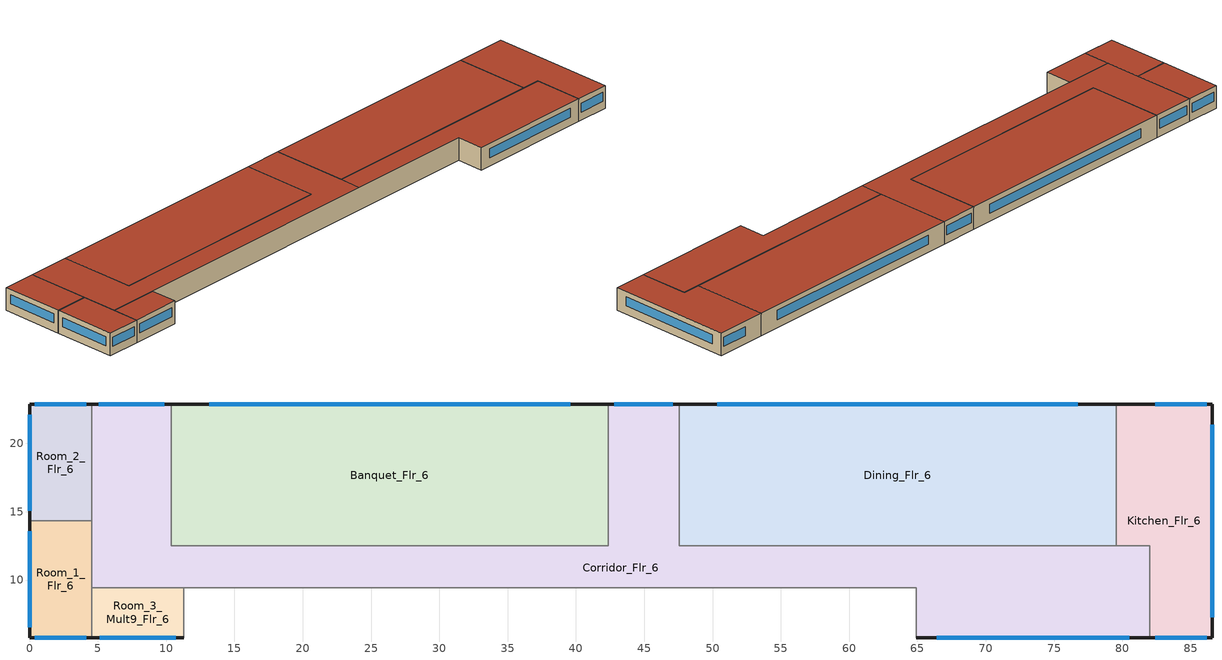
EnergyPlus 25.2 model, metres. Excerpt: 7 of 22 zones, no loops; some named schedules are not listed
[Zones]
Room_1_Flr_6
 floor adiabatic (nonres_floor): 4.57,14.33 4.57,5.79 0,5.79 0,14.33 z16.15
 wall outside (res_ext_wall_top): 0,14.33 0,5.79 4.57,5.79 z16.15:19.2
 wall to Room_2_Flr_6 (int_wall): 4.57,14.33 0,14.33 z16.15:19.2
 wall adiabatic (int_wall): 4.57,5.79 4.57,14.33 z16.15:19.2
 window (ResWindow_U_0.248_SHGC_0.21): 0.4,5.79 4.17,5.79 / 0,13.58 0,6.54 z17.26:18.48
 roof outside (res_roof): 0,14.33 0,5.79 4.57,5.79 4.57,14.33 z19.2
Room_2_Flr_6
 floor adiabatic (nonres_floor): 4.57,22.86 4.57,14.33 0,14.33 0,22.86 z16.15
 wall outside (res_ext_wall_top): 4.57,22.86 0,22.86 0,14.33 z16.15:19.2
 wall adiabatic (int_wall): 4.57,14.33 4.57,22.86 z16.15:19.2
 window (ResWindow_U_0.248_SHGC_0.21): 4.17,22.86 0.4,22.86 / 0,22.11 0,15.07 z17.26:18.48
 roof outside (res_roof): 0,22.86 0,14.33 4.57,14.33 4.57,22.86 z19.2
Room_3_Mult9_Flr_6
 floor adiabatic (nonres_floor): 11.28,9.45 11.28,5.79 4.57,5.79 4.57,9.45 z16.15
 wall outside (res_ext_wall_top): 4.57,5.79 11.28,5.79 z16.15:19.2
 wall adiabatic (int_wall): 11.28,5.79 11.28,9.45 4.57,9.45 4.57,5.79 z16.15:19.2
 window (ResWindow_U_0.248_SHGC_0.21): 5.16,5.79 10.69,5.79 z17.26:18.48
 roof outside (res_roof): 4.57,9.45 4.57,5.79 11.28,5.79 11.28,9.45 z19.2
Banquet_Flr_6
 floor adiabatic (nonres_floor): 42.37,22.86 42.37,12.5 10.36,12.5 10.36,22.86 z16.15
 wall outside (nonres_ext_wall_top): 42.37,22.86 10.36,22.86 z16.15:19.2
 wall to Corridor_Flr_6 (int_wall): 10.36,22.86 10.36,12.5 42.37,12.5 42.37,22.86 z16.15:19.2
 window (NonresWindow_U_0.248_SHGC_0.21): 39.57,22.86 13.16,22.86 z17.26:18.48
 roof outside (nonres_roof): 10.36,22.86 10.36,12.5 42.37,12.5 42.37,22.86 z19.2
Dining_Flr_6
 floor adiabatic (nonres_floor): 79.55,22.86 79.55,12.5 47.55,12.5 47.55,22.86 z16.15
 wall outside (nonres_ext_wall_top): 79.55,22.86 47.55,22.86 z16.15:19.2
 wall to Kitchen_Flr_6 (int_wall): 79.55,12.5 79.55,22.86 z16.15:19.2
 wall adiabatic (int_wall): 47.55,12.5 79.55,12.5 z16.15:19.2
 wall to Corridor_Flr_6 (int_wall): 47.55,22.86 47.55,12.5 z16.15:19.2
 window (NonresWindow_U_0.248_SHGC_0.21): 76.75,22.86 50.35,22.86 z17.26:18.48
 roof outside (nonres_roof): 47.55,22.86 47.55,12.5 79.55,12.5 79.55,22.86 z19.2
Kitchen_Flr_6
 floor adiabatic (nonres_floor): 79.55,12.5 79.55,22.86 86.56,22.86 86.56,5.79 81.99,5.79 81.99,12.5 z16.15
 wall outside (nonres_ext_wall_top): 81.99,5.79 86.56,5.79 86.56,22.86 79.55,22.86 z16.15:19.2
 wall adiabatic (int_wall): 79.55,12.5 81.99,12.5 z16.15:19.2
 wall to Corridor_Flr_6 (int_wall): 81.99,12.5 81.99,5.79 z16.15:19.2
 window (NonresWindow_U_0.248_SHGC_0.21): 86.16,22.86 82.39,22.86 / 86.56,7.29 86.56,21.37 / 82.39,5.79 86.16,5.79 z17.26:18.48
 roof outside (nonres_roof): 79.55,12.5 81.99,12.5 81.99,5.79 86.56,5.79 86.56,22.86 79.55,22.86 z19.2
Corridor_Flr_6
 floor adiabatic (nonres_floor): 4.57,9.45 4.57,22.86 10.36,22.86 10.36,12.5 42.37,12.5 42.37,22.86 47.55,22.86 47.55,12.5 81.99,12.5 81.99,5.79 64.92,5.79 64.92,9.45 z16.15
 wall outside (nonres_ext_wall_top): 10.36,22.86 4.57,22.86 / 47.55,22.86 42.37,22.86 / 64.92,5.79 81.99,5.79 z16.15:19.2
 wall adiabatic (int_wall): 81.99,12.5 47.55,12.5 / 4.57,22.86 4.57,9.45 64.92,9.45 64.92,5.79 z16.15:19.2
 window (NonresWindow_U_0.248_SHGC_0.21): 9.86,22.86 5.08,22.86 / 47.09,22.86 42.82,22.86 / 66.42,5.79 80.5,5.79 z17.26:18.48
 roof outside (nonres_roof): 4.57,9.45 47.55,9.45 47.55,22.86 42.37,22.86 42.37,12.5 10.36,12.5 10.36,22.86 4.57,22.86 z19.2; 47.55,9.45 64.92,9.45 64.92,5.79 81.99,5.79 81.99,12.5 47.55,12.5 z19.2
[Building]
HotelLarge: North Axis {deg}=0; Terrain=City; Loads Convergence Tolerance Value {W}=0.04; Temperature Convergence Tolerance Value {deltaC}=0.2; Solar Distribution=FullInteriorAndExterior; Maximum Number of Warmup Days=50; Minimum Number of Warmup Days=6
[Site:Location]
Site:Location=Albuquerque.Intl.Sunport_NM_USA WMO=723650; Latitude {N+ S-}=35.04; Longitude {W- E+}=-106.62; Time Zone Relative to GMT {GMT+/-}=-7; Elevation {m}=1620
[SizingPeriod:DesignDay] Day of Month=21; Dry-Bulb Temperature Range Modifier Type=DefaultMultipliers; Humidity Condition Type=Wetbulb; Barometric Pressure {Pa}=83318; Rain {Yes/No}=No; Snow on ground {Yes/No}=No; Daylight Savings Time Indicator=No
Name | Month | Day Type | Maximum Dry-Bulb Temperature {C} | Daily Dry-Bulb Temperature Range {C} | Wetbulb at Maximum Dry-Bulb {C} | Wind Speed {m/s} design conditions vs. traditional 6.71 m/s (15 mph) | Wind Direction {Degrees; N=0, S=180} | Solar Model Indicator | Clearness {0.0 to 1.1} | Wind Speed {m/s} design conditions vs. traditional 3.35 m/s (7mph) | ASHRAE Clear Sky Optical Depth for Beam Irradiance (taub) | ASHRAE Clear Sky Optical Depth for Diffuse Irradiance (taud)
Albuquerque.Intl.Sunport_NM_USA Ann Htg 99.6% Condns DB | 12 | WinterDesignDay | -7.9 | 0 | -7.9 | 3.2 | 0 | ASHRAEClearSky | 0
Albuquerque.Intl.Sunport_NM_USA Ann Clg .4% Condns DB=>MWB | 7 | SummerDesignDay | 35.1 | 13.5 | 15.7 |  | 220 | ASHRAETau |  | 4.4 | 0.463 | 1.887
[Site:WaterMainsTemperature]
Calculation Method=Correlation; Annual average outdoor air temperature {C}=13.6333; Maximum difference in monthly average outdoor air temperatures {C}=23.5
[Site:GroundTemperature:FCfactorMethod]
January Ground Temperature {C}=13.7; February Ground Temperature {C}=7; March Ground Temperature {C}=2.1; April Ground Temperature {C}=2.6; May Ground Temperature {C}=4.3; June Ground Temperature {C}=8.8; July Ground Temperature {C}=13.9; August Ground Temperature {C}=17.8; September Ground Temperature {C}=23.2; October Ground Temperature {C}=25.6; November Ground Temperature {C}=24.1; December Ground Temperature {C}=20.5
[Material:NoMass]
CP02 CARPET PAD: VeryRough, 0.21648, 0.9, 0.7, 0.8
Nonres_Roof_Insulation; Res_Roof_Insulation: MediumSmooth, 5.30668, 0.9, 0.7, 0.7
Nonres_Exterior_Wall_Insulation_top: MediumSmooth, 0.967686, 0.9, 0.7, 0.7
Res_Exterior_Wall_Insulation_top: MediumSmooth, 1.11382, 0.9, 0.7, 0.7
Nonres_Floor_Insulation: MediumSmooth, 4.13066, 0.9, 0.7, 0.7
[Construction]
InteriorFurnishings: Std Wood 6inch
int_wall: G01 13mm gypsum board, G01 13mm gypsum board
nonres_roof: F13 Built-up roofing, Nonres_Roof_Insulation, F08 Metal surface
res_roof: F13 Built-up roofing, Res_Roof_Insulation, F08 Metal surface
nonres_ext_wall_top: 200mm Normalweight concrete wall, Nonres_Exterior_Wall_Insulation_top, G01 13mm gypsum board
res_ext_wall_top: 200mm Normalweight concrete wall, Res_Exterior_Wall_Insulation_top, G01 13mm gypsum board
nonres_floor: Nonres_Floor_Insulation, 100mm Normalweight concrete floor, CP02 CARPET PAD
NonresWindow_U_0.248_SHGC_0.21: Glazing Layer
ResWindow_U_0.248_SHGC_0.21: Residential Window Glazing Layer
[Material]
Name | Roughness | Thickness {m} | Conductivity {W/m-K} | Density {kg/m3} | Specific Heat {J/kg-K} | Thermal Absorptance | Solar Absorptance | Visible Absorptance | Absorptance:Thermal | Absorptance:Solar | Absorptance:Visible
Std Wood 6inch | MediumSmooth | 0.15 | 0.12 | 540 | 1210 | 0.9 | 0.7 | 0.7
F08 Metal surface | Smooth | 0.0008 | 45.28 | 7824 | 500
F13 Built-up roofing | Rough | 0.0095 | 0.16 | 1120 | 1460 |  |  |  | 0.9 | 0.77
G01 13mm gypsum board | Smooth | 0.0127 | 0.16 | 800 | 1090 |  |  |  | 0.9 | 0.7 | 0.5
200mm Normalweight concrete wall | MediumRough | 0.2032 | 2.31 | 2322 | 832
100mm Normalweight concrete floor | MediumRough | 0.1016 | 2.31 | 2322 | 832
[WindowMaterial:SimpleGlazingSystem] U-Factor {W/m2-K}=1.40821; Solar Heat Gain Coefficient=0.21; Visible Transmittance=0.29
Glazing Layer; Residential Window Glazing Layer
[Zone] Type=1; Ceiling Height {m}=-9999; Floor Area {m2}=autocalculate; Part of Total Floor Area=Yes
Name | Multiplier | Volume {m3}
Room_1_Flr_6 | 1 | 118.9391
Room_2_Flr_6 | 1 | 118.9252
Room_3_Mult9_Flr_6 | 9 | 74.7691
Banquet_Flr_6; Dining_Flr_6 | 1 | 1010.89
Kitchen_Flr_6 | 1 | 314.872
Corridor_Flr_6 | 1 | 1256.16
[InternalMass] Construction=InteriorFurnishings
Name | Zone or ZoneList | Surface Area {m2}
Room_1_Flr_6_InternalMass_1 | Room_1_Flr_6 | 78.044
Room_2_Flr_6_InternalMass_1 | Room_2_Flr_6 | 78.0349
Room_3_Mult9_Flr_6_InternalMass_1 | Room_3_Mult9_Flr_6 | 49.0611
Banquet_Flr_6_InternalMass_1 | Banquet_Flr_6 | 663.3149
Dining_Flr_6_InternalMass_1 | Dining_Flr_6 | 663.3149
Kitchen_Flr_6_InternalMass_1 | Kitchen_Flr_6 | 206.6089
Corridor_Flr_6_InternalMass_1 | Corridor_Flr_6 | 824.2494
[People] Number of People Calculation Method=People; Fraction Radiant=0.3; Sensible Heat Fraction=AUTOCALCULATE; Activity Level Schedule=ACTIVITY_SCH; Enable ASHRAE 55 Comfort Warnings=No; Mean Radiant Temperature Calculation Type=EnclosureAveraged; Work Efficiency Schedule=WORK_EFF_SCH; Clothing Insulation Calculation Method=ClothingInsulationSchedule; Clothing Insulation Schedule=CLOTHING_SCH; Air Velocity Schedule=AIR_VELO_SCH; Thermal Comfort Model 1 Type=FANGER
Name | Zone or ZoneList or Space or SpaceList | Number of People Schedule | Number of People
Room_1_Flr_6 People | Room_1_Flr_6 | GuestRoom_Occ_Sch | 1.5
Room_2_Flr_6 People | Room_2_Flr_6 | GuestRoom_Occ_Sch | 1.5
Room_3_Mult9_Flr_6 People | Room_3_Mult9_Flr_6 | GuestRoom_Occ_Sch | 1.5
Banquet_Flr_6 People | Banquet_Flr_6 | BLDG_OCC_SCH | 249.896
Dining_Flr_6 People | Dining_Flr_6 | BLDG_OCC_SCH | 249.896
Kitchen_Flr_6 People | Kitchen_Flr_6 | BLDG_OCC_SCH | 22.238
CORRIDOR_FLR_6 People | CORRIDOR_FLR_6 | BLDG_OCC_SCH | 22.18
[Lights] Design Level Calculation Method=Watts/Area; Return Air Fraction=0; Fraction Radiant=0.7; Fraction Visible=0.2; Fraction Replaceable=1; Return Air Fraction Calculated from Plenum Temperature=No
Name | Zone or ZoneList or Space or SpaceList | Schedule | Watts per Zone Floor Area {W/m2}
Room_1_Flr_6_Lights | Room_1_Flr_6 | ltg_sch_guestroom | 4.4132
Room_2_Flr_6_Lights | Room_2_Flr_6 | ltg_sch_guestroom | 4.4132
Room_3_Mult9_Flr_6_Lights | Room_3_Mult9_Flr_6 | ltg_sch_guestroom | 4.4132
Banquet_Flr_6_Lights | Banquet_Flr_6 | ltg_sch_dining | 7.771532
Dining_Flr_6_Lights | Dining_Flr_6 | ltg_sch_dining | 7.771532
Kitchen_Flr_6_Lights | Kitchen_Flr_6 | ltg_sch_kitchen | 12.1686
Corridor_Flr_6_Lights | Corridor_Flr_6 | ltg_sch_corridor | 4.499314
[ElectricEquipment] Design Level Calculation Method=EquipmentLevel
Name | Zone or ZoneList or Space or SpaceList | Schedule | Design Level {W} | Fraction Latent | Fraction Radiant | Fraction Lost
Room_1_Flr_6_PlugMisc_Equip | Room_1_Flr_6 | Guestroom_Eqp_Sch_Adva | 263.3986 | 0 | 0.5 | 0
Room_2_Flr_6_PlugMisc_Equip | Room_2_Flr_6 | Guestroom_Eqp_Sch_Adva | 263.3678 | 0 | 0.5 | 0
Room_3_Mult9_Flr_6_PlugMisc_Equip | Room_3_Mult9_Flr_6 | Guestroom_Eqp_Sch_Adva | 258.0614 | 0 | 0.5 | 0
Banquet_Flr_6_MiscPlug_Equip | Banquet_Flr_6 | Kitchen_Elec_Equip_SCH | 22493 | 0 | 0.5 | 0
Dining_Flr_6_MiscPlug_Equip | Dining_Flr_6 | Kitchen_Elec_Equip_SCH | 22493 | 0 | 0.5 | 0
Kitchen_Flr_6_MiscElec_Equip | Kitchen_Flr_6 | Kitchen_Elec_Equip_SCH | 52482.8 | 0.2 | 0.5 | 0.1
Kitchen_Flr_6_Reach-in-Freezer | Kitchen_Flr_6 | Always_on | 277.5 | 0 | 0.25 | 0
Kitchen_Flr_6_Reach-in-Refrigerator | Kitchen_Flr_6 | Always_on | 156.7 | 0 | 0.25 | 0
[Exterior:FuelEquipment] Fuel Use Type=Electricity
Name | Schedule | Design Level {W}
Elevators | BLDG_ELEVATORS | 44860.63
Elevators_Lights_Fan | ELEV_LIGHT_FAN_SCH_ADD_DF | 315.94
[GasEquipment]
Kitchen_Flr_6_MiscGas_Equip: Zone or ZoneList or Space or SpaceList=Kitchen_Flr_6; Schedule=Kitchen_Gas_Equip_SCH; Design Level Calculation Method=EquipmentLevel; Design Level {W}=249920; Fraction Latent=0.1; Fraction Radiant=0.2; Fraction Lost=0.7
[ZoneInfiltration:DesignFlowRate] Schedule=INFIL_QUARTER_ON_SCH; Design Flow Rate Calculation Method=Flow/ExteriorWallArea; Flow per Exterior Surface Area {m3/s-m2}=0.000569572; Constant Term Coefficient=1; Temperature Term Coefficient=0; Velocity Term Coefficient=0; Velocity Squared Term Coefficient=0
Name | Zone or ZoneList
Room_1_Flr_6_Infiltration | Room_1_Flr_6
Room_2_Flr_6_Infiltration | Room_2_Flr_6
Room_3_Mult9_Flr_6_Infiltration | Room_3_Mult9_Flr_6
Banquet_Flr_6_Infiltration | Banquet_Flr_6
Dining_Flr_6_Infiltration | Dining_Flr_6
Kitchen_Flr_6_Infiltration | Kitchen_Flr_6
Corridor_Flr_6_Infiltration | Corridor_Flr_6
[Exterior:Lights]
Exterior Facade Lighting: Schedule=Exterior_Lgt_ALWAYS_ON; Design Level {W}=9571.94; Control Option=AstronomicalClock
[ZoneVentilation:WindandStackOpenArea] Opening Area {m2}=0.02; Opening Area Fraction Schedule=Sliding_Doors_Ventilation_Availability_SCH; Opening Effectiveness=autocalculate; Height Difference {m}=9.6007; Discharge Coefficient for Opening=autocalculate; Minimum Indoor Temperature {C}=18.89; Maximum Indoor Temperature {C}=25.56; Delta Temperature {deltaC}=-100; Minimum Outdoor Temperature {C}=15.56; Maximum Outdoor Temperature {C}=23.89; Maximum Wind Speed {m/s}=40
Name | Zone | Effective Angle {deg}
Room_1_Flr_6 Sliding Door Ventilation | Room_1_Flr_6 | 180
Room_2_Flr_6 Sliding Door Ventilation | Room_2_Flr_6 | 0
Room_3_Mult9_Flr_6 Sliding Door Ventilation | Room_3_Mult9_Flr_6 | 180
[WaterHeater:Mixed]
SWH Booster E Water Heater: Tank Volume {m3}=0.0227125; Setpoint Temperature Schedule=Booster Water Setpoint Temp Schedule; Deadband Temperature Difference {deltaC}=2; Maximum Temperature Limit {C}=82.2222; Heater Control Type=Cycle; Heater Maximum Capacity {W}=8000; Heater Minimum Capacity {W}=0; Heater Fuel Type=Electricity; Heater Thermal Efficiency=1; Off Cycle Parasitic Fuel Type=Electricity; Off Cycle Parasitic Heat Fraction to Tank=0; Ambient Temperature Indicator=Zone; Ambient Temperature Zone=KITCHEN_FLR_6; Off Cycle Loss Coefficient to Ambient Temperature {W/K}=1.05316; On Cycle Loss Coefficient to Ambient Temperature {W/K}=1.05316; Peak Use Flow Rate {m3/s}=8.391e-05; Use Flow Rate Fraction Schedule=BLDG_SWH_SCH; Cold Water Supply Temperature Schedule=Booster Water Inlet Temp Schedule
[HVACTemplate:Zone:VRF] Template VRF System Name (A2)=VRF_System_1; Rated Total Heating Capacity Sizing Ratio (N3)=1; Cooling Supply Air Flow Rate (N4)=Autosize; No Cooling Supply Air Flow Rate (N5)=Autosize; Heating Supply Air Flow Rate (N6)=Autosize; No Heating Supply Air Flow Rate (N7)=Autosize; Cooling Outdoor Air Flow Rate (N8)=Autosize; Heating Outdoor Air Flow Rate (N9)=Autosize; No Load Outdoor Air Flow Rate (N10)=Autosize; Supply Air Fan Placement (A9)=DrawThrough; Supply Fan Total Efficiency (N14)=0.7; Supply Fan Delta Pressure (N15)=300; Supply Fan Motor Efficiency (N16)=0.9; Cooling Coil Type (A10)=VariableRefrigerantFlowDX; Cooling Coil Gross Rated Total Capacity (N17)=Autosize; Cooling Coil Gross Rated Sensible Heat Ratio (N18)=Autosize; Heat Pump Heating Coil Type (A12)=VariableRefrigerantFlowDX; Heat Pump Heating Coil Gross Rated Capacity (N19)=Autosize; Zone Terminal Unit On Parasitic Electric Energy Use (N20)=30; Zone Terminal Unit Off Parasitic Electric Energy Use (N21)=20; Zone Cooling Design Supply Air Temperature Input Method (A15)=SupplyAirTemperature; Zone Cooling Design Supply Air Temperature (N22)=12.8; Zone Heating Design Supply Air Temperature Input Method (A16)=SupplyAirTemperature; Zone Heating Design Supply Air Temperature (N24)=50
Name | Template Thermostat Name (A3)
Room_1_Flr_6 | Thermostat_Room_1_Flr_6
Room_2_Flr_6 | Thermostat_Room_2_Flr_6
Room_3_Mult9_Flr_6 | Thermostat_Room_3_Mult9_Flr_6
Banquet_Flr_6 | Thermostat_Banquet_Flr_6
Dining_Flr_6 | Thermostat_Dining_Flr_6
Kitchen_Flr_6 | Thermostat_Kitchen_Flr_6
Corridor_Flr_6 | Thermostat_Corridor_Flr_6
[SCHEDULE:COMPACT]
ltg_sch_kitchen: Through: 12/31, For: SummerDesignDay, Until: 24:00, 1, For: WinterDesignDay, Until: 24:00, 0, For: Weekdays, Until: 1:00, 0.14, Until: 2:00, 0.105, Until: 5:00, 0.07, Until: 6:00, 0.14, Until: 7:00, 0.28, Until: 8:00, 0.35, Until: 10:00, 0.28, Until: 18:00, 0.175, Until: 19:00, 0.42, Until: 20:00, 0.56, Until: 21:00, 0.63, Until: 22:00, 0.56, Until: 23:00, 0.42, Until: 24:00, 0.21, For: Saturday, Until: 2:00, 0.14, Until: 6:00, 0.07, Until: 8:00, 0.21, Until: 10:00, 0.28, Until: 11:00, 0.21, Until: 18:00, 0.175, Until: 19:00, 0.42, Until: 22:00, 0.49, Until: 23:00, 0.42, Until: 24:00, 0.21, For: AllOtherDays, Until: 2:00, 0.21, Until: 6:00, 0.14, Until: 7:00, 0.21, Until: 9:00, 0.28, Until: 13:00, 0.21, Until: 18:00, 0.14, Until: 19:00, 0.35, Until: 20:00, 0.49, Until: 21:00, 0.56, Until: 22:00, 0.42, Until: 23:00, 0.35, Until: 24:00, 0.21
ltg_sch_dining: Through: 12/31, For: SummerDesignDay, Until: 24:00, 1, For: WinterDesignDay, Until: 24:00, 0, For: Weekdays, Until: 1:00, 0.13, Until: 2:00, 0.0975, Until: 5:00, 0.065, Until: 6:00, 0.13, Until: 7:00, 0.26, Until: 8:00, 0.325, Until: 10:00, 0.26, Until: 18:00, 0.1625, Until: 19:00, 0.39, Until: 20:00, 0.52, Until: 21:00, 0.585, Until: 22:00, 0.52, Until: 23:00, 0.39, Until: 24:00, 0.195, For: Saturday, Until: 2:00, 0.13, Until: 6:00, 0.065, Until: 8:00, 0.195, Until: 10:00, 0.26, Until: 11:00, 0.195, Until: 18:00, 0.1625, Until: 19:00, 0.39, Until: 22:00, 0.455, Until: 23:00, 0.39, Until: 24:00, 0.195, For: AllOtherDays, Until: 2:00, 0.195, Until: 6:00, 0.13, Until: 7:00, 0.195, Until: 9:00, 0.26, Until: 13:00, 0.195, Until: 18:00, 0.13, Until: 19:00, 0.325, Until: 20:00, 0.455, Until: 21:00, 0.52, Until: 22:00, 0.39, Until: 23:00, 0.325, Until: 24:00, 0.195
ltg_sch_guestroom: Through: 12/31, For: SummerDesignDay, Until: 24:00, 1, For: WinterDesignDay, Until: 24:00, 0, For: Weekdays, Until: 1:00, 0.121, Until: 2:00, 0.0935, Until: 5:00, 0.0605, Until: 6:00, 0.121, Until: 7:00, 0.242, Until: 8:00, 0.308, Until: 10:00, 0.242, Until: 18:00, 0.154, Until: 19:00, 0.3685, Until: 20:00, 0.4895, Until: 21:00, 0.55, Until: 22:00, 0.4895, Until: 23:00, 0.3685, Until: 24:00, 0.1815, For: Saturday, Until: 2:00, 0.143, Until: 6:00, 0.0605, Until: 8:00, 0.2255, Until: 10:00, 0.308, Until: 11:00, 0.2255, Until: 18:00, 0.1815, Until: 19:00, 0.4675, Until: 22:00, 0.55, Until: 23:00, 0.4675, Until: 24:00, 0.2255, For: AllOtherDays, Until: 2:00, 0.143, Until: 6:00, 0.0605, Until: 8:00, 0.2255, Until: 10:00, 0.308, Until: 11:00, 0.2255, Until: 18:00, 0.1815, Until: 19:00, 0.4675, Until: 22:00, 0.55, Until: 23:00, 0.4675, Until: 24:00, 0.2255
ltg_sch_corridor: Through: 12/31, For: SummerDesignDay, Until: 24:00, 1, For: WinterDesignDay, Until: 24:00, 0, For: Weekdays, Until: 1:00, 0.15, Until: 2:00, 0.1125, Until: 5:00, 0.075, Until: 6:00, 0.15, Until: 7:00, 0.3, Until: 8:00, 0.375, Until: 10:00, 0.3, Until: 18:00, 0.1875, Until: 19:00, 0.45, Until: 20:00, 0.6, Until: 21:00, 0.675, Until: 22:00, 0.6, Until: 23:00, 0.45, Until: 24:00, 0.225, For: Saturday, Until: 2:00, 0.15, Until: 6:00, 0.075, Until: 8:00, 0.225, Until: 10:00, 0.3, Until: 11:00, 0.225, Until: 18:00, 0.1875, Until: 19:00, 0.45, Until: 22:00, 0.525, Until: 23:00, 0.45, Until: 24:00, 0.225, For: AllOtherDays, Until: 2:00, 0.225, Until: 6:00, 0.15, Until: 7:00, 0.225, Until: 9:00, 0.3, Until: 13:00, 0.225, Until: 18:00, 0.15, Until: 19:00, 0.375, Until: 20:00, 0.525, Until: 21:00, 0.6, Until: 22:00, 0.45, Until: 23:00, 0.375, Until: 24:00, 0.225
[Schedule:Compact]
GuestRoom_Eqp_Sch_Adva: Through: 12/31, For: Weekdays, Until: 06:00, 0.17, Until: 07:00, 0.62, Until: 08:00, 0.9, Until: 10:00, 0.43, Until: 16:00, 0.12, Until: 17:00, 0.19, Until: 19:00, 0.48, Until: 20:00, 0.46, Until: 21:00, 0.62, Until: 22:00, 0.69, Until: 23:00, 0.34, Until: 24:00, 0.17, For: Saturday Sunday Holidays, Until: 06:00, 0.17, Until: 07:00, 0.3, Until: 08:00, 0.62, Until: 09:00, 0.9, Until: 10:00, 0.62, Until: 16:00, 0.13, Until: 17:00, 0.21, Until: 18:00, 0.4, Until: 19:00, 0.48, Until: 20:00, 0.46, Until: 21:00, 0.62, Until: 22:00, 0.69, Until: 23:00, 0.34, Until: 24:00, 0.17, For: WinterDesignDay, Until: 24:00, 0, For: SummerDesignDay CustomDay1 CustomDay2, Until: 24:00, 1
BLDG_OCC_SCH: Through: 12/31, For: Weekdays, Until: 06:00, 0.9, Until: 07:00, 0.7, Until: 09:00, 0.4, Until: 15:00, 0.2, Until: 16:00, 0.3, Until: 19:00, 0.5, Until: 21:00, 0.7, Until: 22:00, 0.8, Until: 24:00, 0.9, For: SummerDesignDay, Until: 24:00, 1, For: Saturday, Until: 06:00, 0.9, Until: 07:00, 0.7, Until: 09:00, 0.5, Until: 17:00, 0.3, Until: 18:00, 0.5, Until: 21:00, 0.6, Until: 24:00, 0.7, For: WinterDesignDay, Until: 24:00, 0, For: Sunday Holidays AllOtherDays, Until: 08:00, 0.7, Until: 11:00, 0.5, Until: 13:00, 0.3, Until: 16:00, 0.2, Until: 17:00, 0.3, Until: 19:00, 0.4, Until: 21:00, 0.6, Until: 24:00, 0.8
GuestRoom_Occ_Sch: Through: 12/31, For: Weekdays, Until: 06:00, 1, Until: 07:00, 0.77, Until: 09:00, 0.43, Until: 15:00, 0.2, Until: 16:00, 0.31, Until: 19:00, 0.54, Until: 21:00, 0.77, Until: 22:00, 0.89, Until: 24:00, 1, For: Saturday Sunday Holidays, Until: 06:00, 1, Until: 07:00, 0.77, Until: 09:00, 0.53, Until: 17:00, 0.3, Until: 18:00, 0.53, Until: 19:00, 0.54, Until: 21:00, 0.65, Until: 24:00, 0.77, For: WinterDesignDay, Until: 24:00, 0, For: SummerDesignDay CustomDay1 CustomDay2, Until: 24:00, 1
ACTIVITY_SCH: Through: 12/31, For: AllDays, Until: 24:00, 120
WORK_EFF_SCH: Through: 12/31, For: AllDays, Until: 24:00, 0
AIR_VELO_SCH: Through: 12/31, For: AllDays, Until: 24:00, 0.2
CLOTHING_SCH: Through: 04/30, For: AllDays, Until: 24:00, 1, Through: 09/30, For: AllDays, Until: 24:00, 0.5, Through: 12/31, For: AllDays, Until: 24:00, 1
